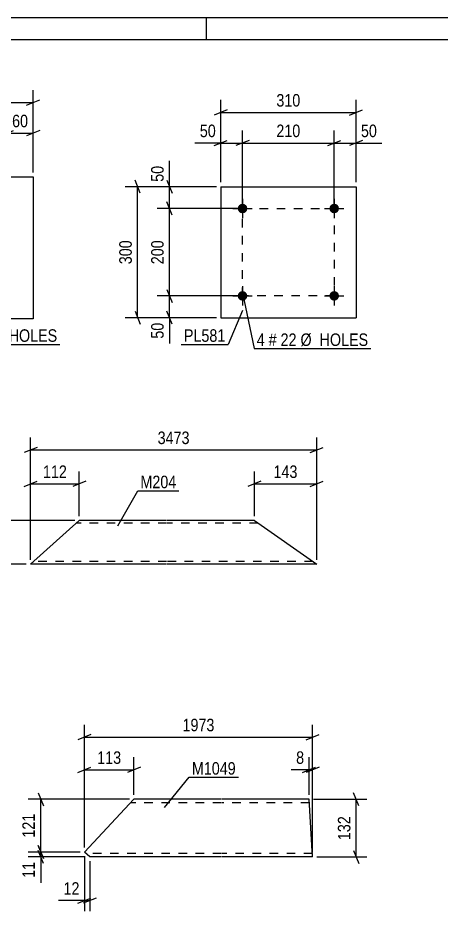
# Model space of a CAD drawing. Header units: millimetres. Extents: x 0 to 594, y 0 to 420.
# Drawn here: x 130.8 to 227.7, y 215.5 to 420 of the extents above; entities that cross this region are included whole.
import ezdxf

# ---------------------------------------------------------------- set-up
doc = ezdxf.new("R2010")
doc.units = ezdxf.units.MM
doc.linetypes.add('DXK_LINE_DOT2', pattern=[3.9198, 1.9599, -1.9599])
doc.styles.add('Arial Narrow', font='ARIALN.TTF', dxfattribs={"height": 0.2})

# ---------------------------------------------------------------- blocks, each defined once
blk = doc.blocks.new('Unknown-348431186-1135')
at = {"color": 5, "linetype": 'Continuous'}
for p, q in [((594, 420), (0, 420)), ((174, 415), (174, 420)), ((589, 415), (5, 415))]:
    blk.add_line(p, q, dxfattribs=at)
blk = doc.blocks.new('Part-348431186-11045 - 11044')
at = {"color": 2, "linetype": 'Continuous'}
for p, q in [((146.03, 229.04), (157.38, 241.11)), ((177.38, 241.11), (157.38, 241.11)), ((197.48, 241.11), (177.48, 241.11)), ((198.3, 227.91), (197.48, 241.11)), ((147.24, 227.91), (146.03, 229.04)), ((177.38, 227.91), (147.24, 227.91)), ((198.3, 227.91), (177.48, 227.91))]:
    blk.add_line(p, q, dxfattribs=at)
at = {"color": 7, "linetype": 'DXK_LINE_DOT2'}
for p, q in [((177.38, 240.31), (156.63, 240.31)), ((197.53, 240.31), (177.48, 240.31)), ((177.38, 228.71), (146.39, 228.71)), ((198.25, 228.71), (177.48, 228.71)), ((198.25, 228.71), (198.24, 228.77))]:
    blk.add_line(p, q, dxfattribs=at)
blk = doc.blocks.new('Part-348431186-11170 - 11169')
at = {"color": 2, "linetype": 'Continuous'}
for p, q in [((101.8, 351.11), (101.8, 383.61)), ((101.8, 383.61), (134.3, 383.61)), ((134.3, 383.61), (134.3, 351.11)), ((134.3, 351.11), (101.8, 351.11))]:
    blk.add_line(p, q, dxfattribs=at)
blk = doc.blocks.new('Part-348431186-11220 - 11219')
at = {"color": 2, "linetype": 'Continuous'}
for p, q in [((144.86, 304.92), (133.7, 294.92)), ((164.86, 304.92), (144.86, 304.92)), ((184.96, 304.92), (164.96, 304.92)), ((184.96, 304.92), (199.24, 294.92)), ((164.86, 294.92), (133.7, 294.92)), ((199.24, 294.92), (164.96, 294.92))]:
    blk.add_line(p, q, dxfattribs=at)
at = {"color": 7, "linetype": 'DXK_LINE_DOT2'}
for p, q in [((164.86, 304.32), (144.19, 304.32)), ((185.81, 304.32), (164.96, 304.32)), ((134.37, 295.52), (134.42, 295.56)), ((164.86, 295.52), (134.37, 295.52)), ((198.38, 295.52), (164.96, 295.52)), ((198.13, 295.69), (198.18, 295.66)), ((198.32, 295.56), (198.38, 295.52))]:
    blk.add_line(p, q, dxfattribs=at)
blk = doc.blocks.new('Part-348431186-11327 - 11326')
at = {"color": 2, "linetype": 'Continuous'}
for p, q in [((177.25, 381.35), (177.25, 351.35)), ((177.25, 381.35), (208.25, 381.35)), ((208.25, 381.35), (208.25, 351.35)), ((177.25, 351.35), (208.25, 351.35))]:
    blk.add_line(p, q, dxfattribs=at)
blk = doc.blocks.new('Bolt-348431186-11328 - 11326')
at = {"linetype": 'Continuous'}
for points in [[(183.35, 356.35, -1), (181.15, 356.35, -1)], [(204.35, 356.35, -1), (202.15, 356.35, -1)]]:
    blk.add_hatch(color=1, dxfattribs=at).paths.add_polyline_path(points)
at = {"color": 1, "linetype": 'Continuous'}
for p, q in [((182.25, 358.55), (182.25, 354.15)), ((203.25, 358.55), (203.25, 354.15)), ((180.05, 356.35), (184.45, 356.35)), ((201.05, 356.35), (205.45, 356.35))]:
    blk.add_line(p, q, dxfattribs=at)
blk = doc.blocks.new('Bolt-348431186-11329 - 11326')
at = {"linetype": 'Continuous'}
for points in [[(183.35, 376.35, -1), (181.15, 376.35, -1)], [(204.35, 376.35, -1), (202.15, 376.35, -1)]]:
    blk.add_hatch(color=1, dxfattribs=at).paths.add_polyline_path(points)
at = {"color": 1, "linetype": 'Continuous'}
for p, q in [((182.25, 378.55), (182.25, 374.15)), ((203.25, 378.55), (203.25, 374.15)), ((180.05, 376.35), (184.45, 376.35)), ((201.05, 376.35), (205.45, 376.35))]:
    blk.add_line(p, q, dxfattribs=at)
blk = doc.blocks.new('Rectangle-348431186-19937 - 11326')
at = {"color": 1, "linetype": 'DXK_LINE_DOT2'}
blk.add_lwpolyline([(182.25, 376.35), (203.25, 376.35), (203.25, 356.35), (182.25, 356.35), (182.25, 376.35)], close=True, dxfattribs=at)
blk = doc.blocks.new('StraightDimension-348431186-16707 - 11044')
at = {"color": 7, "linetype": 'Continuous'}
for p, q in [((135.43, 242.61), (136.63, 239.61)), ((156.38, 241.11), (133.18, 241.11)), ((136.03, 229.04), (136.03, 241.11)), ((145.03, 229.04), (133.18, 229.04)), ((136.63, 227.54), (135.43, 230.54))]:
    blk.add_line(p, q, dxfattribs=at)
at = {"color": 0}
blk.add_wipeout([(135.28, 238.41), (131.08, 238.41), (131.08, 231.73), (135.28, 231.73)], dxfattribs=at)
at = {"color": 3, "style": 'Arial Narrow'}
blk.add_text('121', height=2.863, rotation=90.0002, dxfattribs=at).set_placement((134.68, 232.33))
blk = doc.blocks.new('StraightDimension-348431186-11518 - 11044')
at = {"color": 7, "linetype": 'Continuous'}
for p, q in [((208.9, 239.61), (207.7, 242.61)), ((198.48, 241.11), (210.7, 241.11)), ((208.3, 227.91), (208.3, 241.11)), ((207.7, 229.41), (208.9, 226.41)), ((199.3, 227.91), (210.7, 227.91))]:
    blk.add_line(p, q, dxfattribs=at)
at = {"color": 0}
blk.add_wipeout([(207.55, 237.85), (203.35, 237.85), (203.35, 231.16), (207.55, 231.16)], dxfattribs=at)
at = {"color": 3, "style": 'Arial Narrow'}
blk.add_text('132', height=2.863, rotation=90.0002, dxfattribs=at).set_placement((206.95, 231.76))
blk = doc.blocks.new('StraightDimension-348431186-11502 - 11044')
at = {"color": 7, "linetype": 'Continuous'}
for p, q in [((146.03, 230.04), (146.03, 250.72)), ((157.38, 242.11), (157.38, 250.72)), ((144.53, 247.27), (147.53, 248.47)), ((146.03, 247.87), (157.38, 247.87)), ((158.88, 248.47), (155.88, 247.27))]:
    blk.add_line(p, q, dxfattribs=at)
at = {"color": 0}
blk.add_wipeout([(155.05, 248.62), (155.05, 252.82), (148.37, 252.82), (148.37, 248.62)], dxfattribs=at)
at = {"color": 3, "style": 'Arial Narrow'}
blk.add_text('113', height=2.863, dxfattribs=at).set_placement((148.97, 249.22))
blk = doc.blocks.new('StraightDimension-348431186-11506 - 11044')
at = {"color": 7, "linetype": 'Continuous'}
for p, q in [((146.03, 228.04), (146.03, 215.51)), ((147.24, 226.91), (147.24, 215.51)), ((144.53, 217.31), (147.53, 218.51)), ((148.74, 218.51), (145.74, 217.31)), ((146.03, 217.91), (147.24, 217.91))]:
    blk.add_line(p, q, dxfattribs=at)
at = {"color": 0}
blk.add_wipeout([(145.51, 218.66), (145.51, 222.86), (140.65, 222.86), (140.65, 218.66)], dxfattribs=at)
at = {"color": 7, "linetype": 'Continuous'}
blk.add_line((146.03, 217.91), (140.13, 217.91), dxfattribs=at)
blk.add_line((146.03, 217.91), (140.13, 217.91), dxfattribs=at)
at = {"color": 3, "style": 'Arial Narrow'}
blk.add_text('12', height=2.863, dxfattribs=at).set_placement((141.25, 219.26))
blk = doc.blocks.new('StraightDimension-348431186-11498 - 11044')
at = {"color": 7, "linetype": 'Continuous'}
for p, q in [((197.48, 242.11), (197.48, 250.72)), ((198.3, 228.91), (198.3, 250.72)), ((195.98, 247.27), (198.98, 248.47)), ((199.8, 248.47), (196.8, 247.27)), ((197.48, 247.87), (198.3, 247.87))]:
    blk.add_line(p, q, dxfattribs=at)
at = {"color": 0}
blk.add_wipeout([(196.96, 248.62), (196.96, 252.82), (193.93, 252.82), (193.93, 248.62)], dxfattribs=at)
at = {"color": 7, "linetype": 'Continuous'}
blk.add_line((197.48, 247.87), (193.41, 247.87), dxfattribs=at)
blk.add_line((197.48, 247.87), (193.41, 247.87), dxfattribs=at)
at = {"color": 3, "style": 'Arial Narrow'}
blk.add_text('8', height=2.86, dxfattribs=at).set_placement((194.53, 249.22))
blk = doc.blocks.new('StraightDimension-348431186-11524 - 11044')
at = {"color": 7, "linetype": 'Continuous'}
for p, q in [((146.03, 230.04), (146.03, 258.18)), ((198.3, 228.91), (198.3, 258.18)), ((147.53, 255.93), (144.53, 254.73)), ((196.8, 254.73), (199.8, 255.93)), ((146.03, 255.33), (198.3, 255.33))]:
    blk.add_line(p, q, dxfattribs=at)
at = {"color": 0}
blk.add_wipeout([(176.42, 256.08), (176.42, 260.28), (167.91, 260.28), (167.91, 256.08)], dxfattribs=at)
at = {"color": 3, "style": 'Arial Narrow'}
blk.add_text('1973', height=2.863, dxfattribs=at).set_placement((168.51, 256.68))
blk = doc.blocks.new('StraightDimension-348431186-16708 - 11044')
at = {"color": 7, "linetype": 'Continuous'}
for p, q in [((145.03, 229.04), (133.18, 229.04)), ((135.43, 230.54), (136.63, 227.54)), ((136.63, 226.41), (135.43, 229.41)), ((136.03, 227.91), (136.03, 229.04)), ((146.24, 227.91), (133.18, 227.91))]:
    blk.add_line(p, q, dxfattribs=at)
at = {"color": 0}
blk.add_wipeout([(135.28, 227.38), (131.08, 227.38), (131.08, 222.52), (135.28, 222.52)], dxfattribs=at)
at = {"color": 7, "linetype": 'Continuous'}
blk.add_line((136.03, 227.91), (136.03, 222), dxfattribs=at)
blk.add_line((136.03, 227.91), (136.03, 222), dxfattribs=at)
at = {"color": 3, "style": 'Arial Narrow'}
blk.add_text('11', height=2.863, rotation=90.0002, dxfattribs=at).set_placement((134.68, 223.12))
blk = doc.blocks.new('StraightDimension-348431186-11746 - 11169')
at = {"color": 7, "linetype": 'Continuous'}
for p, q in [((128.3, 378.61), (128.3, 396.46)), ((134.3, 384.61), (134.3, 396.46)), ((126.8, 393.01), (129.8, 394.21)), ((128.3, 393.61), (134.3, 393.61)), ((135.8, 394.21), (132.8, 393.01))]:
    blk.add_line(p, q, dxfattribs=at)
at = {"color": 0}
blk.add_wipeout([(133.72, 394.36), (133.72, 398.56), (128.87, 398.56), (128.87, 394.36)], dxfattribs=at)
at = {"color": 3, "style": 'Arial Narrow'}
blk.add_text('60', height=2.863, dxfattribs=at).set_placement((129.47, 394.96))
blk = doc.blocks.new('StraightDimension-348431186-11762 - 11169')
at = {"color": 7, "linetype": 'Continuous'}
for p, q in [((101.8, 384.61), (101.8, 403.46)), ((134.3, 384.61), (134.3, 403.46)), ((103.3, 401.21), (100.3, 400.01)), ((132.8, 400.01), (135.8, 401.21)), ((101.8, 400.61), (134.3, 400.61))]:
    blk.add_line(p, q, dxfattribs=at)
at = {"color": 0}
blk.add_wipeout([(121.39, 401.36), (121.39, 405.56), (114.7, 405.56), (114.7, 401.36)], dxfattribs=at)
at = {"color": 3, "style": 'Arial Narrow'}
blk.add_text('325', height=2.863, dxfattribs=at).set_placement((115.3, 401.96))
blk = doc.blocks.new('StraightDimension-348431186-11887 - 11219')
at = {"color": 7, "linetype": 'Continuous'}
for p, q in [((184.96, 305.92), (184.96, 316.17)), ((199.24, 295.92), (199.24, 316.17)), ((186.46, 313.92), (183.46, 312.72)), ((184.96, 313.32), (199.24, 313.32)), ((197.74, 312.72), (200.74, 313.92))]:
    blk.add_line(p, q, dxfattribs=at)
at = {"color": 0}
blk.add_wipeout([(195.44, 314.07), (195.44, 318.27), (188.75, 318.27), (188.75, 314.07)], dxfattribs=at)
at = {"color": 3, "style": 'Arial Narrow'}
blk.add_text('143', height=2.863, dxfattribs=at).set_placement((189.35, 314.67))
blk = doc.blocks.new('StraightDimension-348431186-11907 - 11219')
at = {"color": 7, "linetype": 'Continuous'}
for p, q in [((133.7, 295.92), (133.7, 323.93)), ((199.24, 295.92), (199.24, 323.93)), ((135.2, 321.68), (132.2, 320.48)), ((133.7, 321.08), (199.24, 321.08)), ((197.74, 320.48), (200.74, 321.68))]:
    blk.add_line(p, q, dxfattribs=at)
at = {"color": 0}
blk.add_wipeout([(170.73, 321.83), (170.73, 326.03), (162.21, 326.03), (162.21, 321.83)], dxfattribs=at)
at = {"color": 3, "style": 'Arial Narrow'}
blk.add_text('3473', height=2.863, dxfattribs=at).set_placement((162.81, 322.43))
blk = doc.blocks.new('StraightDimension-348431186-11891 - 11219')
at = {"color": 7, "linetype": 'Continuous'}
for p, q in [((133.7, 295.92), (133.7, 316.17)), ((144.86, 305.92), (144.86, 316.17)), ((132.2, 312.72), (135.2, 313.92)), ((133.7, 313.32), (144.86, 313.32)), ((146.36, 313.92), (143.36, 312.72))]:
    blk.add_line(p, q, dxfattribs=at)
at = {"color": 0}
blk.add_wipeout([(142.62, 314.07), (142.62, 318.27), (135.94, 318.27), (135.94, 314.07)], dxfattribs=at)
at = {"color": 3, "style": 'Arial Narrow'}
blk.add_text('112', height=2.863, dxfattribs=at).set_placement((136.54, 314.67))
blk = doc.blocks.new('StraightDimension-348431186-11901 - 11219')
at = {"color": 7, "linetype": 'Continuous'}
for p, q in [((143.86, 304.92), (122.35, 304.92)), ((124.6, 306.42), (125.8, 303.42)), ((125.2, 294.92), (125.2, 304.92)), ((132.7, 294.92), (122.35, 294.92)), ((125.8, 293.42), (124.6, 296.42))]:
    blk.add_line(p, q, dxfattribs=at)
at = {"color": 0}
blk.add_wipeout([(124.45, 303.26), (120.25, 303.26), (120.25, 296.58), (124.45, 296.58)], dxfattribs=at)
at = {"color": 3, "style": 'Arial Narrow'}
blk.add_text('100', height=2.863, rotation=90.0002, dxfattribs=at).set_placement((123.85, 297.18))
blk = doc.blocks.new('StraightDimension-348431186-12054 - 11326')
at = {"color": 7, "linetype": 'Continuous'}
for p, q in [((181.25, 376.35), (162.68, 376.35)), ((166.13, 374.85), (164.93, 377.85)), ((165.53, 356.35), (165.53, 376.35)), ((181.25, 356.35), (162.68, 356.35)), ((164.93, 357.85), (166.13, 354.85))]:
    blk.add_line(p, q, dxfattribs=at)
at = {"color": 0}
blk.add_wipeout([(164.78, 369.69), (160.58, 369.69), (160.58, 363), (164.78, 363)], dxfattribs=at)
at = {"color": 3, "style": 'Arial Narrow'}
blk.add_text('200', height=2.863, rotation=90.0002, dxfattribs=at).set_placement((164.18, 363.6))
blk = doc.blocks.new('StraightDimension-348431186-12053 - 11326')
at = {"color": 7, "linetype": 'Continuous'}
for p, q in [((164.93, 382.85), (166.13, 379.85)), ((176.25, 381.35), (162.68, 381.35)), ((165.53, 376.35), (165.53, 381.35)), ((181.25, 376.35), (162.68, 376.35)), ((166.13, 374.85), (164.93, 377.85))]:
    blk.add_line(p, q, dxfattribs=at)
at = {"color": 0}
blk.add_wipeout([(164.78, 386.73), (160.58, 386.73), (160.58, 381.87), (164.78, 381.87)], dxfattribs=at)
at = {"color": 7, "linetype": 'Continuous'}
blk.add_line((165.53, 381.35), (165.53, 387.25), dxfattribs=at)
blk.add_line((165.53, 381.35), (165.53, 387.25), dxfattribs=at)
at = {"color": 3, "style": 'Arial Narrow'}
blk.add_text('50', height=2.863, rotation=90.0002, dxfattribs=at).set_placement((164.18, 382.47))
blk = doc.blocks.new('StraightDimension-348431186-12055 - 11326')
at = {"color": 7, "linetype": 'Continuous'}
for p, q in [((181.25, 356.35), (162.68, 356.35)), ((164.93, 357.85), (166.13, 354.85)), ((165.53, 351.35), (165.53, 356.35)), ((166.13, 349.85), (164.93, 352.85)), ((176.25, 351.35), (162.68, 351.35))]:
    blk.add_line(p, q, dxfattribs=at)
at = {"color": 0}
blk.add_wipeout([(164.78, 350.82), (160.58, 350.82), (160.58, 345.96), (164.78, 345.96)], dxfattribs=at)
at = {"color": 7, "linetype": 'Continuous'}
blk.add_line((165.53, 351.35), (165.53, 345.44), dxfattribs=at)
blk.add_line((165.53, 351.35), (165.53, 345.44), dxfattribs=at)
at = {"color": 3, "style": 'Arial Narrow'}
blk.add_text('50', height=2.863, rotation=90.0002, dxfattribs=at).set_placement((164.18, 346.56))
blk = doc.blocks.new('StraightDimension-348431186-12065 - 11326')
at = {"color": 7, "linetype": 'Continuous'}
for p, q in [((158.83, 379.85), (157.63, 382.85)), ((176.25, 381.35), (155.38, 381.35)), ((158.23, 351.35), (158.23, 381.35)), ((157.63, 352.85), (158.83, 349.85)), ((176.25, 351.35), (155.38, 351.35))]:
    blk.add_line(p, q, dxfattribs=at)
at = {"color": 0}
blk.add_wipeout([(157.48, 369.69), (153.28, 369.69), (153.28, 363), (157.48, 363)], dxfattribs=at)
at = {"color": 3, "style": 'Arial Narrow'}
blk.add_text('300', height=2.863, rotation=90.0002, dxfattribs=at).set_placement((156.88, 363.6))
blk = doc.blocks.new('StraightDimension-348431186-12085 - 11326')
at = {"color": 7, "linetype": 'Continuous'}
for p, q in [((177.25, 382.35), (177.25, 401.2)), ((208.25, 382.35), (208.25, 401.2)), ((178.75, 398.95), (175.75, 397.75)), ((206.75, 397.75), (209.75, 398.95)), ((177.25, 398.35), (208.25, 398.35))]:
    blk.add_line(p, q, dxfattribs=at)
at = {"color": 0}
blk.add_wipeout([(196.09, 399.1), (196.09, 403.3), (189.4, 403.3), (189.4, 399.1)], dxfattribs=at)
at = {"color": 3, "style": 'Arial Narrow'}
blk.add_text('310', height=2.863, dxfattribs=at).set_placement((190, 399.7))
blk = doc.blocks.new('StraightDimension-348431186-16101 - 11326')
at = {"color": 7, "linetype": 'Continuous'}
for p, q in [((203.25, 377.35), (203.25, 394.2)), ((208.25, 382.35), (208.25, 394.2)), ((201.75, 390.75), (204.75, 391.95)), ((203.25, 391.35), (208.25, 391.35)), ((209.75, 391.95), (206.75, 390.75))]:
    blk.add_line(p, q, dxfattribs=at)
at = {"color": 0}
blk.add_wipeout([(213.63, 392.1), (213.63, 396.3), (208.77, 396.3), (208.77, 392.1)], dxfattribs=at)
at = {"color": 7, "linetype": 'Continuous'}
blk.add_line((208.25, 391.35), (214.15, 391.35), dxfattribs=at)
blk.add_line((208.25, 391.35), (214.15, 391.35), dxfattribs=at)
at = {"color": 3, "style": 'Arial Narrow'}
blk.add_text('50', height=2.863, dxfattribs=at).set_placement((209.37, 392.7))
blk = doc.blocks.new('StraightDimension-348431186-16102 - 11326')
at = {"color": 7, "linetype": 'Continuous'}
for p, q in [((182.25, 377.35), (182.25, 394.2)), ((203.25, 377.35), (203.25, 394.2)), ((183.75, 391.95), (180.75, 390.75)), ((182.25, 391.35), (203.25, 391.35)), ((201.75, 390.75), (204.75, 391.95))]:
    blk.add_line(p, q, dxfattribs=at)
at = {"color": 0}
blk.add_wipeout([(196.09, 392.1), (196.09, 396.3), (189.4, 396.3), (189.4, 392.1)], dxfattribs=at)
at = {"color": 3, "style": 'Arial Narrow'}
blk.add_text('210', height=2.863, dxfattribs=at).set_placement((190, 392.7))
blk = doc.blocks.new('StraightDimension-348431186-16103 - 11326')
at = {"color": 7, "linetype": 'Continuous'}
for p, q in [((177.25, 382.35), (177.25, 394.2)), ((182.25, 377.35), (182.25, 394.2)), ((175.75, 390.75), (178.75, 391.95)), ((177.25, 391.35), (182.25, 391.35)), ((183.75, 391.95), (180.75, 390.75))]:
    blk.add_line(p, q, dxfattribs=at)
at = {"color": 0}
blk.add_wipeout([(176.72, 392.1), (176.72, 396.3), (171.87, 396.3), (171.87, 392.1)], dxfattribs=at)
at = {"color": 7, "linetype": 'Continuous'}
blk.add_line((177.25, 391.35), (171.34, 391.35), dxfattribs=at)
blk.add_line((177.25, 391.35), (171.34, 391.35), dxfattribs=at)
at = {"color": 3, "style": 'Arial Narrow'}
blk.add_text('50', height=2.863, dxfattribs=at).set_placement((172.47, 392.7))
blk = doc.blocks.new('Mark-348431186-12259 - 11044')
at = {"color": 0}
blk.add_wipeout([(180.7, 246.75), (180.7, 249.75), (170.65, 249.75), (170.65, 246.75)], dxfattribs=at)
blk.add_wipeout([(180.7, 246.75), (180.7, 249.75), (170.65, 249.75), (170.65, 246.75)], dxfattribs=at)
at = {"color": 30, "linetype": 'Continuous'}
for p, q in [((164.34, 239.26), (170.05, 246.15)), ((170.05, 246.15), (181.3, 246.15))]:
    blk.add_line(p, q, dxfattribs=at)
at = {"color": 3, "style": 'Arial Narrow'}
blk.add_text('M1049', height=2.863, dxfattribs=at).set_placement((170.65, 246.75))
blk = doc.blocks.new('Mark-348431186-12297 - 11169')
at = {"color": 0}
blk.add_wipeout([(116.13, 345.84), (116.13, 348.84), (114.3, 348.84), (114.3, 345.84)], dxfattribs=at)
blk.add_wipeout([(116.13, 345.84), (116.13, 348.84), (114.3, 348.84), (114.3, 345.84)], dxfattribs=at)
at = {"color": 7, "linetype": 'Continuous'}
blk.add_line((107.66, 357.13), (113.7, 345.24), dxfattribs=at)
at = {"color": 3, "style": 'Arial Narrow'}
blk.add_text('8', height=2.86, dxfattribs=at).set_placement((114.3, 345.84))
at = {"color": 0}
blk.add_wipeout([(118.86, 345.84), (118.86, 348.84), (117.03, 348.84), (117.03, 345.84)], dxfattribs=at)
blk.add_wipeout([(118.86, 345.84), (118.86, 348.84), (117.03, 348.84), (117.03, 345.84)], dxfattribs=at)
blk.add_wipeout([(123.41, 345.84), (123.41, 348.84), (119.76, 348.84), (119.76, 345.84)], dxfattribs=at)
blk.add_wipeout([(123.41, 345.84), (123.41, 348.84), (119.76, 348.84), (119.76, 345.84)], dxfattribs=at)
at = {"color": 3, "style": 'Arial Narrow'}
for s, height, p in [('#', 2.86, (117.03, 345.84)), ('22', 2.863, (119.76, 345.84))]:
    blk.add_text(s, height=height, dxfattribs=at).set_placement(p)
at = {"color": 0}
blk.add_wipeout([(139.84, 345.84), (139.84, 348.84), (124.31, 348.84), (124.31, 345.84)], dxfattribs=at)
blk.add_wipeout([(139.84, 345.84), (139.84, 348.84), (124.31, 348.84), (124.31, 345.84)], dxfattribs=at)
at = {"color": 7, "linetype": 'Continuous'}
blk.add_line((113.7, 345.24), (140.44, 345.24), dxfattribs=at)
at = {"color": 3, "style": 'Arial Narrow'}
blk.add_text('Ø  HOLES', height=2.863, dxfattribs=at).set_placement((124.31, 345.84))
blk = doc.blocks.new('Mark-348431186-12310 - 11219')
at = {"color": 0}
blk.add_wipeout([(167.09, 312.33), (167.09, 315.33), (158.87, 315.33), (158.87, 312.33)], dxfattribs=at)
blk.add_wipeout([(167.09, 312.33), (167.09, 315.33), (158.87, 315.33), (158.87, 312.33)], dxfattribs=at)
at = {"color": 30, "linetype": 'Continuous'}
for p, q in [((153.69, 303.69), (158.27, 311.73)), ((158.27, 311.73), (167.69, 311.73))]:
    blk.add_line(p, q, dxfattribs=at)
at = {"color": 3, "style": 'Arial Narrow'}
blk.add_text('M204', height=2.863, dxfattribs=at).set_placement((158.87, 312.33))
blk = doc.blocks.new('Mark-348431186-12343 - 11326')
at = {"color": 0}
blk.add_wipeout([(178.33, 345.84), (178.33, 348.84), (168.82, 348.84), (168.82, 345.84)], dxfattribs=at)
blk.add_wipeout([(178.33, 345.84), (178.33, 348.84), (168.82, 348.84), (168.82, 345.84)], dxfattribs=at)
at = {"color": 30, "linetype": 'Continuous'}
for p in [(182.22, 353.02), (168.22, 345.24)]:
    blk.add_line(p, (178.93, 345.24), dxfattribs=at)
at = {"color": 3, "style": 'Arial Narrow'}
blk.add_text('PL581', height=2.863, dxfattribs=at).set_placement((168.82, 345.84))
blk = doc.blocks.new('MarkSet-348431186-15992 - 11326')
at = {"color": 0}
blk.add_wipeout([(187.33, 344.89), (187.33, 347.89), (185.51, 347.89), (185.51, 344.89)], dxfattribs=at)
blk.add_wipeout([(187.33, 344.89), (187.33, 347.89), (185.51, 347.89), (185.51, 344.89)], dxfattribs=at)
at = {"color": 7, "linetype": 'Continuous'}
blk.add_line((182.27, 357.06), (184.91, 344.29), dxfattribs=at)
at = {"color": 0}
blk.add_wipeout([(190.06, 344.89), (190.06, 347.89), (188.23, 347.89), (188.23, 344.89)], dxfattribs=at)
blk.add_wipeout([(190.06, 344.89), (190.06, 347.89), (188.23, 347.89), (188.23, 344.89)], dxfattribs=at)
at = {"color": 3, "style": 'Arial Narrow'}
blk.add_text('4', height=2.86, dxfattribs=at).set_placement((185.51, 344.89))
at = {"color": 0}
blk.add_wipeout([(194.62, 344.89), (194.62, 347.89), (190.96, 347.89), (190.96, 344.89)], dxfattribs=at)
blk.add_wipeout([(194.62, 344.89), (194.62, 347.89), (190.96, 347.89), (190.96, 344.89)], dxfattribs=at)
at = {"color": 3, "style": 'Arial Narrow'}
for s, height, p in [('#', 2.86, (188.23, 344.89)), ('22', 2.863, (190.96, 344.89))]:
    blk.add_text(s, height=height, dxfattribs=at).set_placement(p)
at = {"color": 0}
blk.add_wipeout([(211.05, 344.89), (211.05, 347.89), (195.52, 347.89), (195.52, 344.89)], dxfattribs=at)
blk.add_wipeout([(211.05, 344.89), (211.05, 347.89), (195.52, 347.89), (195.52, 344.89)], dxfattribs=at)
at = {"color": 7, "linetype": 'Continuous'}
blk.add_line((184.91, 344.29), (211.65, 344.29), dxfattribs=at)
at = {"color": 3, "style": 'Arial Narrow'}
blk.add_text('Ø  HOLES', height=2.863, dxfattribs=at).set_placement((195.52, 344.89))

msp = doc.modelspace()

# ---------------------------------------------------------------- block references
for name in ['Unknown-348431186-1135', 'Part-348431186-11170 - 11169', 'Part-348431186-11327 - 11326', 'Bolt-348431186-11329 - 11326', 'Rectangle-348431186-19937 - 11326', 'Bolt-348431186-11328 - 11326', 'Part-348431186-11220 - 11219', 'Part-348431186-11045 - 11044']:
    msp.add_blockref(name, (0, 0))

# ---------------------------------------------------------------- next in the draw order: block references
for name in ['StraightDimension-348431186-11746 - 11169', 'StraightDimension-348431186-12054 - 11326', 'Mark-348431186-12297 - 11169', 'StraightDimension-348431186-11887 - 11219', 'StraightDimension-348431186-16707 - 11044', 'StraightDimension-348431186-11518 - 11044']:
    msp.add_blockref(name, (0, 0))

# ---------------------------------------------------------------- next in the draw order: block references
for name in ['StraightDimension-348431186-11762 - 11169', 'StraightDimension-348431186-12053 - 11326', 'StraightDimension-348431186-12055 - 11326', 'StraightDimension-348431186-11907 - 11219', 'StraightDimension-348431186-11502 - 11044', 'StraightDimension-348431186-11498 - 11044', 'StraightDimension-348431186-11506 - 11044']:
    msp.add_blockref(name, (0, 0))

# ---------------------------------------------------------------- next in the draw order: block references
for name in ['StraightDimension-348431186-12065 - 11326', 'StraightDimension-348431186-11891 - 11219', 'Mark-348431186-12310 - 11219', 'StraightDimension-348431186-11524 - 11044']:
    msp.add_blockref(name, (0, 0))

# ---------------------------------------------------------------- next in the draw order: block references
for name in ['StraightDimension-348431186-12085 - 11326', 'Mark-348431186-12343 - 11326', 'StraightDimension-348431186-11901 - 11219', 'Mark-348431186-12259 - 11044', 'StraightDimension-348431186-16708 - 11044']:
    msp.add_blockref(name, (0, 0))

# ---------------------------------------------------------------- next in the draw order: block references
for name in ['StraightDimension-348431186-16101 - 11326', 'MarkSet-348431186-15992 - 11326']:
    msp.add_blockref(name, (0, 0))

# ---------------------------------------------------------------- next in the draw order: block references
msp.add_blockref('StraightDimension-348431186-16102 - 11326', (0, 0))

# ---------------------------------------------------------------- next in the draw order: block references
msp.add_blockref('StraightDimension-348431186-16103 - 11326', (0, 0))

doc.saveas('drawing.dxf')
